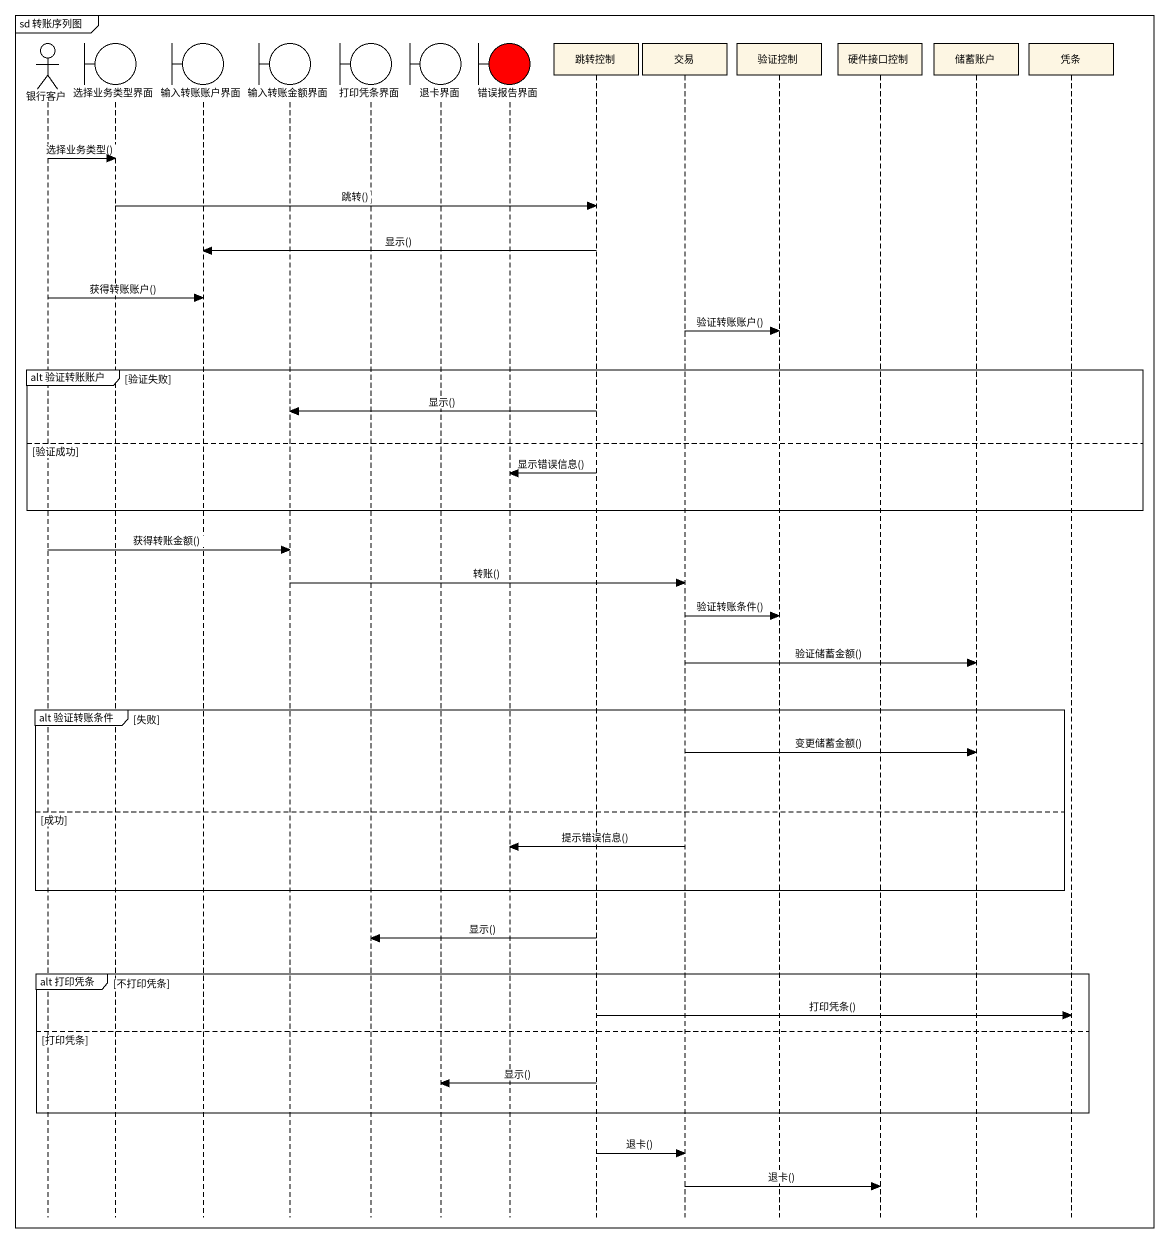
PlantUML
@startuml
mainframe sd 转账序列图
hide footbox
actor 银行客户
boundary 选择业务类型界面
boundary 输入转账账户界面
boundary 输入转账金额界面
boundary 打印凭条界面
boundary 退卡界面
boundary 错误报告界面 #FF0000
participant 跳转控制
participant 交易
participant 验证控制
participant 硬件接口控制
participant 储蓄账户
participant 凭条

银行客户 -> 选择业务类型界面 : 选择业务类型()
选择业务类型界面 -> 跳转控制 : 跳转()
跳转控制 -> 输入转账账户界面 : 显示()
银行客户 -> 输入转账账户界面 : 获得转账账户()
交易 -> 验证控制 : 验证转账账户()
group alt 验证转账账户 [验证失败]
  跳转控制 -> 输入转账金额界面 : 显示()
else 验证成功
  跳转控制 -> 错误报告界面 : 显示错误信息()
end
银行客户 -> 输入转账金额界面 : 获得转账金额()
输入转账金额界面 -> 交易 : 转账()
交易 -> 验证控制 : 验证转账条件()
交易 -> 储蓄账户 : 验证储蓄金额()
group alt 验证转账条件 [失败]
  交易 -> 储蓄账户 : 变更储蓄金额()
else 成功
  交易 -> 错误报告界面 : 提示错误信息()
end
跳转控制 -> 打印凭条界面 : 显示()
group alt 打印凭条 [不打印凭条]
  跳转控制 -> 凭条 : 打印凭条()
else 打印凭条
  跳转控制 -> 退卡界面 : 显示()
end
跳转控制 -> 交易 : 退卡()
交易 -> 硬件接口控制 : 退卡()
@enduml
